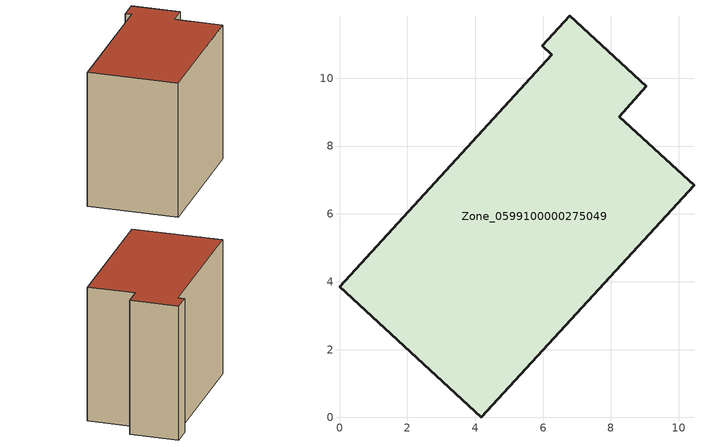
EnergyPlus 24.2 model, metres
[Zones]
Zone_0599100000275049
 floor ground (C_G): 6.78,11.85 9.05,9.76 8.24,8.87 10.45,6.84 4.18,0 0,3.86 6.26,10.7 5.97,10.96 z0
 wall outside (C_F): 10.45,6.84 8.24,8.87 9.05,9.76 6.78,11.85 5.97,10.96 6.26,10.7 0,3.86 4.18,0 10.45,6.84 z0:8.72
 roof outside (C_R): 6.78,11.85 5.97,10.96 6.26,10.7 0,3.86 4.18,0 10.45,6.84 8.24,8.87 9.05,9.76 z8.72
[BUILDING]
Pand.0599100000275049: North Axis=0; Terrain=City; Loads Convergence Tolerance Value=0.04; Temperature Convergence Tolerance Value=0.4; Solar Distribution=FullExterior; Maximum Number of Warmup Days=25; Minimum Number of Warmup Days=1
[Site:Location]
Rotterdam.The.Hague.AP_ZH_NLD Design_Conditions: Latitude=51.96; Longitude=4.45; Time Zone=1; Elevation=-4.5
[SITE:GROUNDTEMPERATURE:BUILDINGSURFACE]
18, 18, 18, 18, 18, 18, 18, 18, 18, 18, 18, 18
[MATERIAL] Thermal Absorptance=0.9; Solar Absorptance=0.7; Visible Absorptance=0.7
Name | Roughness | Thickness | Conductivity | Density | Specific Heat
G.TI.1975-1991 | MediumSmooth | 0.15 | 0.288461 | 540 | 1210
F.TI.1975-1991 | Rough | 0.3 | 0.230769 | 1920 | 840
R.TI.1975-1991 | MediumRough | 0.2 | 0.153846 | 1500 | 1000
[CONSTRUCTION]
C_G: G.TI.1975-1991
C_F: F.TI.1975-1991
C_R: R.TI.1975-1991
[ZONE]
Zone_0599100000275049: Type=1; Multiplier=1; Ceiling Height=Autocalculate; Volume=Autocalculate; Floor Area=autocalculate; Part of Total Floor Area=Yes
[ZONEINFILTRATION:DESIGNFLOWRATE]
Infil_Zone_0599100000275049: Zone or ZoneList or Space or SpaceList=Zone_0599100000275049; Schedule=AlwaysOn; Design Flow Rate Calculation Method=Flow/Area; Flow Rate per Floor Area=0.003; Constant Term Coefficient=1; Temperature Term Coefficient=0; Velocity Term Coefficient=0; Velocity Squared Term Coefficient=0
[HVACTEMPLATE:ZONE:IDEALLOADSAIRSYSTEM]
Zone_0599100000275049: Maximum Heating Supply Air Temperature=50; Minimum Cooling Supply Air Temperature=13; Maximum Heating Supply Air Humidity Ratio=0.0156; Minimum Cooling Supply Air Humidity Ratio=0.0077; Heating Limit=NoLimit; Cooling Limit=NoLimit; Dehumidification Control Type=ConstantSensibleHeatRatio; Cooling Sensible Heat Ratio=0.7; Dehumidification Setpoint=60; Humidification Control Type=None; Humidification Setpoint=30; Outdoor Air Method=None; Outdoor Air Flow Rate per Person=0.00944; Outdoor Air Flow Rate per Zone Floor Area=0; Outdoor Air Flow Rate per Zone=0; Demand Controlled Ventilation Type=None; Outdoor Air Economizer Type=NoEconomizer; Heat Recovery Type=None; Sensible Heat Recovery Effectiveness=0.7; Latent Heat Recovery Effectiveness=0.65
[ZONECONTROL:THERMOSTAT]
ThermostatControl_Zone_0599100000275049: Zone or ZoneList=Zone_0599100000275049; Control Type Schedule=DualSetpointControlType; Control 1=Thermostat_Zone_0599100000275049; Temperature Difference Between Cutout And Setpoint=0
[THERMOSTATSETPOINT:DUALSETPOINT]
Thermostat_Zone_0599100000275049: Heating Setpoint Temperature Schedule=HeatingSetpoint_Zone_0599100000275049; Cooling Setpoint Temperature Schedule=CoolingSetpoint_Zone_0599100000275049
[SCHEDULE:COMPACT]
HeatingSetpoint_Zone_0599100000275049: Through: 12/31, For: AllDays, Until: 24:00, 21
CoolingSetpoint_Zone_0599100000275049: Through: 12/31, For: AllDays, Until: 24:00, 24
DualSetpointControlType: Through: 12/31, For: AllDays, Until: 24:00, 4
AlwaysOn: Through: 12/31, For: AllDays, Until: 24:00, 1
